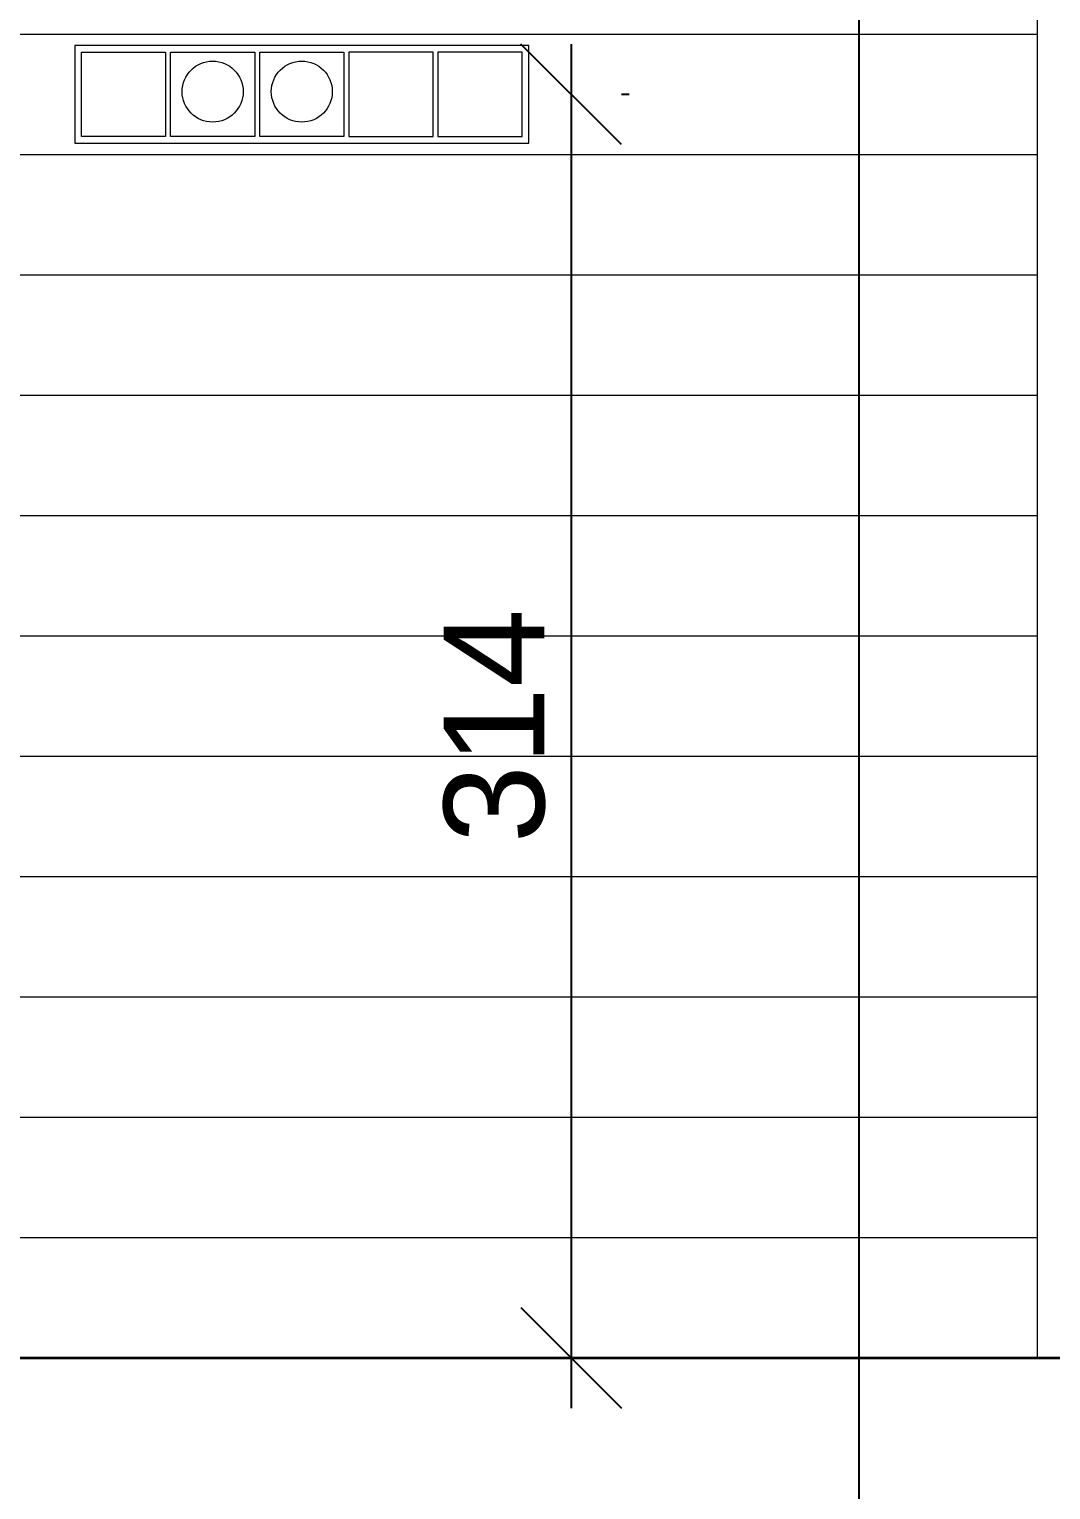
# Model space of a CAD drawing. Header units: millimetres. Extents: x -6165 to 15297, y -629 to 15029.
# Drawn here: x 9909.5 to 10163.7, y 9704.2 to 10067.6 of the extents above; entities that cross this region are included whole.
import ezdxf

# ---------------------------------------------------------------- set-up
doc = ezdxf.new("R2010")
doc.units = ezdxf.units.MM
doc.linetypes.add('TEČKOVANÁX2', pattern=[0.5, 0, -0.5])
for name, color, linetype, lineweight in [('dim', 4, 'Continuous', 0), ('door', 36, 'Continuous', 0), ('equipments', 137, 'Continuous', 13), ('sanitary', 4, 'Continuous', 13), ('section', 5, 'Continuous', 35)]:
    doc.layers.add(name, color=color, linetype=linetype, lineweight=lineweight)
doc.styles.add('ARIAL', font='arial.ttf')
doc.dimstyles.new('25', dxfattribs={"dimtxt": 25, "dimasz": 25, "dimexe": 12.5, "dimexo": 25, "dimgap": 6.25, "dimtad": 1, "dimdec": 0, "dimdsep": 46, "dimlunit": 6, "dimtxsty": 'ARIAL', "dimblk": 'OBLIQUE', "dimcen": 25, "dimdle": 12.5, "dimclrd": 256, "dimclre": 256, "dimclrt": 2, "dimadec": 0, "dimazin": 0, "dimtfac": 1, "dimtdec": 0, "dimtmove": 0, "dimatfit": 1, "dimldrblk": 'DOTSMALL', "dimfxl": 1, "dimtvp": 1, "dimtolj": 1, "dimtzin": 0, "dimarcsym": 0})

# ---------------------------------------------------------------- blocks, each defined once
blk = doc.blocks.new('_Oblique')
at = {"color": 0, "linetype": 'ByBlock', "lineweight": -2}
blk.add_line((-0.5, -0.5), (0.5, 0.5), dxfattribs=at)
blk = doc.blocks.new('*D24')
at = {"layer": 'Defpoints', "color": 0, "transparency": 16777216}
for p in [(10033.86, 10051.42), (10000.29, 9737.06), (10044.41, 9737.06)]:
    blk.add_point(p, dxfattribs=at)
at = {"layer": 'dim', "lineweight": -2, "transparency": 16777216}
for p, q in [((10044.41, 10063.92), (10044.41, 9724.56)), ((10058.86, 10051.42), (10056.91, 10051.42)), ((10025.29, 9737.06), (10056.91, 9737.06))]:
    blk.add_line(p, q, dxfattribs=at)
at = {"layer": 'dim', "lineweight": -2, "transparency": 16777216, "xscale": 25, "yscale": 25, "zscale": 25}
for p, rotation in [((10044.41, 10051.42), 90), ((10044.41, 9737.06), 270)]:
    blk.add_blockref('_Oblique', p, dxfattribs=dict(at, rotation=rotation))
at = {"layer": 'dim', "color": 2, "transparency": 16777216, "insert": (10025.38, 9894.24), "char_height": 25, "attachment_point": 5, "rotation": 90, "style": 'ARIAL'}
blk.add_mtext('\\A1;314', dxfattribs=at)
blk = doc.blocks.new('_DotSmall')
at = {"color": 0, "linetype": 'ByBlock', "const_width": 0.5}
blk.add_lwpolyline([(-0.0625, 0, 1), (0.0625, 0, 1)], format="xyb", close=True, dxfattribs=at)

msp = doc.modelspace()

# ---------------------------------------------------------------- hatches: boundary and pattern name
at = {"layer": 'equipments', "linetype": 'TEČKOVANÁX2'}
h = msp.add_hatch(dxfattribs=at)
h.set_pattern_fill('ANSI31,_O', color=0, scale=239.512643, angle=135)
h.set_pattern_definition([(180, (9890.935, 9737.062), (-2e-14, -29.9391), [])])
h.paths.add_polyline_path([(9890.935, 10410.691), (9890.935, 9737.062), (10160.387, 9737.062), (10160.387, 10395.722), (10160.387, 10410.691)])
h.paths.add_polyline_path([(10033.86, 10063.548), (10033.86, 10039.297), (9920.874, 10039.297), (9920.874, 10063.548)], flags=16)
h.paths.add_polyline_path([(9987.846, 10061.901), (9987.846, 10040.944), (9966.888, 10040.944), (9966.888, 10061.901)], flags=0)
h.paths.add_polyline_path([(9989.072, 10061.901), (10010.03, 10061.901), (10010.03, 10040.944), (9989.072, 10040.944)], flags=0)
h.paths.add_polyline_path([(9965.662, 10061.901), (9965.662, 10040.944), (9944.704, 10040.944), (9944.704, 10061.901)], flags=0)
h.paths.add_polyline_path([(10011.256, 10061.901), (10032.213, 10061.901), (10032.213, 10040.944), (10011.256, 10040.944)], flags=0)
h.paths.add_polyline_path([(9977.367, 10044.517, -1), (9977.367, 10059.698, -1)], flags=0)
h.paths.add_polyline_path([(9943.478, 10061.901), (9943.478, 10040.944), (9922.521, 10040.944), (9922.521, 10061.901)], flags=0)
h.paths.add_polyline_path([(9955.183, 10044.517, -1), (9955.183, 10059.698, -1)], flags=0)

# ---------------------------------------------------------------- linework, layer by layer
at = {"color": 0}
msp.add_lwpolyline([(8715.988, 10600), (10115.988, 10600), (10115.988, 9000), (8715.988, 9000)], close=True, dxfattribs=at)
at = {"layer": 'door', "color": 0}
msp.add_line((10160.387, 10395.722), (10160.387, 9737.062), dxfattribs=at)
at = {"layer": 'sanitary', "color": 0}
for points in [[(9920.874, 10039.297), (10033.86, 10039.297), (10033.86, 10063.548), (9920.874, 10063.548)], [(9922.521, 10061.901), (9943.478, 10061.901), (9943.478, 10040.944), (9922.521, 10040.944)], [(9944.704, 10061.901), (9965.662, 10061.901), (9965.662, 10040.944), (9944.704, 10040.944)], [(9966.888, 10061.901), (9987.846, 10061.901), (9987.846, 10040.944), (9966.888, 10040.944)], [(10010.03, 10061.901), (9989.072, 10061.901), (9989.072, 10040.944), (10010.03, 10040.944)], [(10032.213, 10061.901), (10011.256, 10061.901), (10011.256, 10040.944), (10032.213, 10040.944)]]:
    msp.add_lwpolyline(points, close=True, dxfattribs=at)
for centre in [(9955.183, 10052.108), (9977.367, 10052.108)]:
    msp.add_circle(centre, 7.591, dxfattribs=at)
at = {"layer": 'section', "color": 0, "linetype": 'Continuous'}
msp.add_line((9172.397, 9737.062), (10197.81, 9737.062), dxfattribs=at)

# ---------------------------------------------------------------- dimensions: what is measured, and where the dimension line sits
at = {"layer": 'dim', "color": 0}
dim = msp.add_linear_dim(base=(10044.406, 9737.062), p1=(10033.86, 10051.422), p2=(10000.292, 9737.062), angle=90, dimstyle='25', dxfattribs=at)
dim.commit()
dim.dimension.update_dxf_attribs({"geometry": '*D24', "text_midpoint": (10025.383, 9894.242)})

doc.saveas('drawing.dxf')
